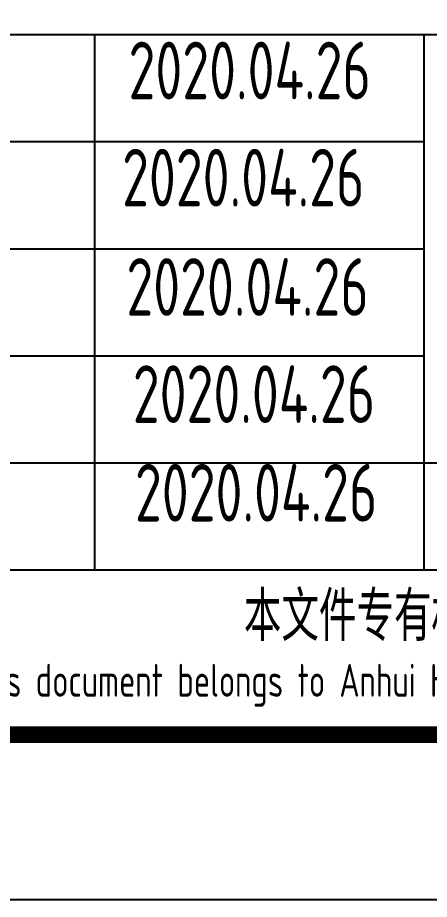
# Model space of a CAD drawing. Extents: x 5211311 to 5622788, y -441754 to -251897.
# Drawn here: x 5421401 to 5423901, y -340059 to -334706 of the extents above; entities that cross this region are included whole.
import ezdxf
from ezdxf.enums import TextEntityAlignment as Align

# ---------------------------------------------------------------- set-up
doc = ezdxf.new("R2010")
doc.units = 0
doc.header["$LTSCALE"] = 1000
doc.header["$MEASUREMENT"] = 0
doc.layers.get('0').update_dxf_attribs({"linetype": 'CONTINUOUS'})
doc.layers.add('PUB_TITLE', color=4, linetype='CONTINUOUS')
doc.styles.add('AHD', font='sceie.shx', dxfattribs={"width": 0.7, "bigfont": 'sceic.shx'})
doc.styles.add('sceie', font='sceie.shx', dxfattribs={"width": 0.7, "bigfont": 'sceic.shx'})

# ---------------------------------------------------------------- blocks, each defined once
blk = doc.blocks.new('签名')
at = {"style": 'sceie', "width": 0.8}
for p in [(5486670.1, -514111), (5486631, -514761.6), (5486657.1, -515425.2), (5486696.1, -516075.8), (5486709.1, -516674.4)]:
    blk.add_attdef('2020.4.26', text='', height=350, dxfattribs=at).set_placement(p, align=Align.MIDDLE)

msp = doc.modelspace()

# ---------------------------------------------------------------- linework, layer by layer
for p, q in [((5418369.4, -334808.5), (5436369.4, -334808.5)), ((5421869.4, -338058.5), (5421869.4, -334808.5)), ((5423869.4, -338058.5), (5423869.4, -334808.5)), ((5418369.4, -335458.5), (5423869.4, -335458.5)), ((5418369.4, -336108.5), (5423869.4, -336108.5)), ((5418369.4, -336758.5), (5423869.4, -336758.5)), ((5418369.4, -337408.5), (5436369.4, -337408.5)), ((5418369.4, -338058.5), (5436369.4, -338058.5)), ((5418369.4, -339058.5), (5436369.4, -339058.5))]:
    msp.add_line(p, q)
at = {"layer": 'PUB_TITLE'}
msp.add_lwpolyline([(5377969.4, -340058.5), (5437369.4, -340058.5), (5437369.4, -298058.5), (5377969.4, -298058.5)], close=True, dxfattribs=at)
at = {"layer": 'PUB_TITLE', "const_width": 100}
msp.add_lwpolyline([(5380469.4, -339058.5), (5436369.4, -339058.5), (5436369.4, -299058.5), (5380469.4, -299058.5)], close=True, dxfattribs=at)

# ---------------------------------------------------------------- block references
at = {"color": 0}
ref = msp.add_blockref('签名', (-63859.8, 179085), dxfattribs=at)
ref.add_attrib('2020.4.26', '2020.04.26', dxfattribs={"height": 350, "style": 'sceie', "width": 0.8}).set_placement((5422849.3, -337589.4), align=Align.MIDDLE)
ref.add_attrib('2020.4.26', '2020.04.26', dxfattribs={"height": 350, "style": 'sceie', "width": 0.8}).set_placement((5422836.3, -336990.8), align=Align.MIDDLE)
ref.add_attrib('2020.4.26', '2020.04.26', dxfattribs={"height": 350, "style": 'sceie', "width": 0.8}).set_placement((5422797.3, -336340.2), align=Align.MIDDLE)
ref.add_attrib('2020.4.26', '2020.04.26', dxfattribs={"height": 350, "style": 'sceie', "width": 0.8}).set_placement((5422771.2, -335676.6), align=Align.MIDDLE)
ref.add_attrib('2020.4.26', '2020.04.26', dxfattribs={"height": 350, "style": 'sceie', "width": 0.8}).set_placement((5422810.3, -335026), align=Align.MIDDLE)

# ---------------------------------------------------------------- texts
at = {"style": 'AHD', "width": 0.8}
for s, height, p in [('本文件专有权属安徽华东化工医药工程有限责任公司所有,未经许可不得复制或转让给第三方', 300, (5427369.4, -338358.5)), ('本文件专有权属安徽华东化工医药工程有限责任公司所有,未经许可不得复制或转让给第三方', 300, (5427369.4, -338358.5)), ('The proprietary right of this document belongs to Anhui Huadong Chemical And Medical Engineering  Co.,Ltd.  and any replication or transfer to the 3rd. side is forbidden without its permission. ', 200, (5427369.4, -338758.5)), ('The proprietary right of this document belongs to Anhui Huadong Chemical And Medical Engineering  Co.,Ltd.  and any replication or transfer to the 3rd. side is forbidden without its permission. ', 200, (5427369.4, -338758.5))]:
    msp.add_text(s, height=height, dxfattribs=at).set_placement(p, align=Align.MIDDLE)

doc.saveas('drawing.dxf')
